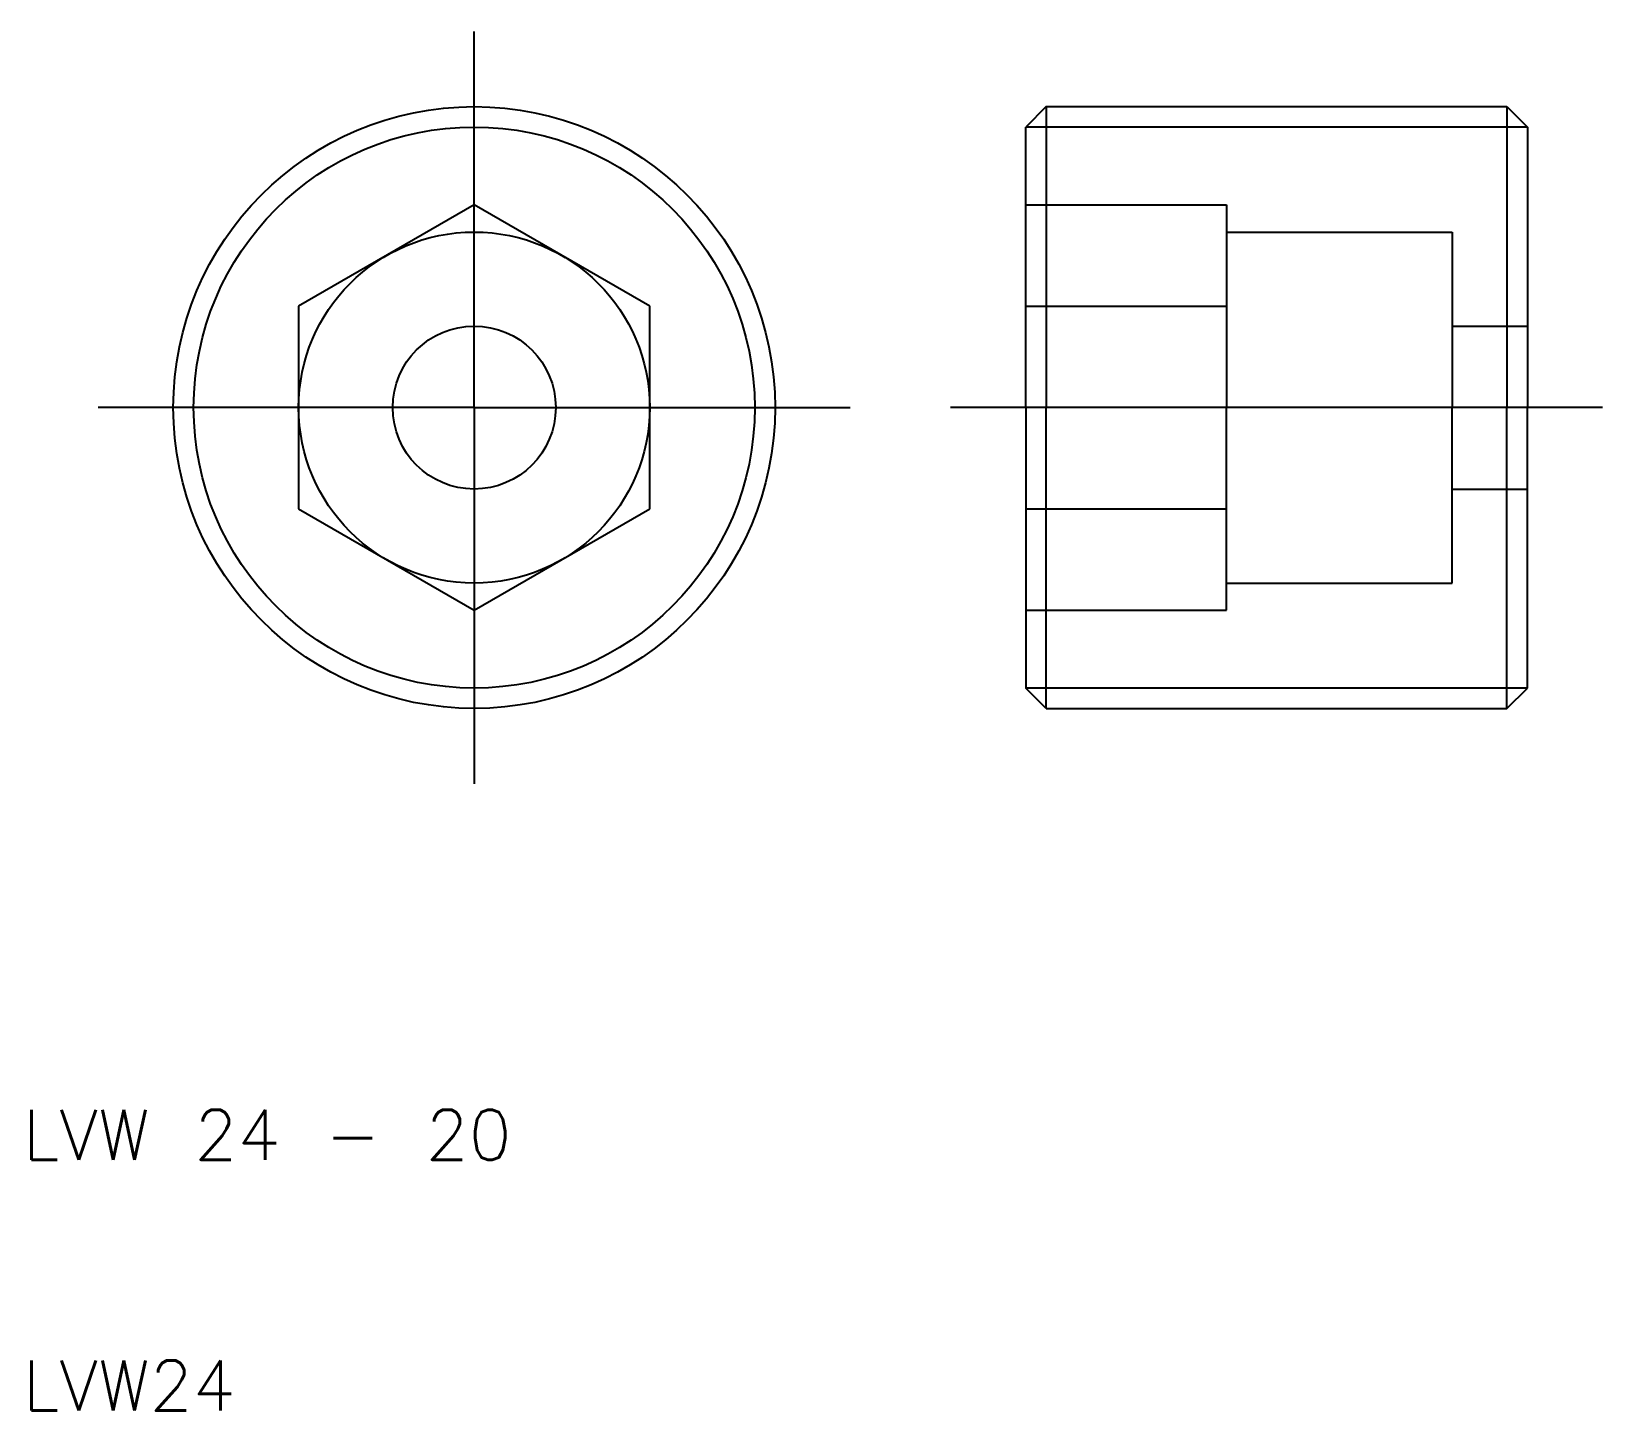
# Model space of a CAD drawing. Extents: x 10.3 to 73, y 10 to 65.
import ezdxf

# ---------------------------------------------------------------- set-up
doc = ezdxf.new("R2010")
doc.units = 0
doc.linetypes.add('CENTER', pattern=[50.8, 31.75, -6.35, 6.35, -6.35])
doc.linetypes.add('DASHED', pattern=[19.05, 12.7, -6.35])
doc.layers.get('0').update_dxf_attribs({"linetype": 'CONTINUOUS'})
doc.layers.add('CENTER', color=1, linetype='CENTER')
doc.styles.get("Standard").update_dxf_attribs({"font": 'txt.shx'})

msp = doc.modelspace()

# ---------------------------------------------------------------- linework, layer by layer
for p, q in [((50.812, 62), (50, 61.188)), ((50.812, 62), (50.812, 50)), ((50.812, 62), (69.188, 62)), ((69.188, 62), (69.188, 50)), ((69.188, 62), (70, 61.188)), ((50, 50), (50, 61.188)), ((70, 61.188), (70, 50)), ((28, 58.083), (21, 54.041)), ((35, 54.041), (28, 58.083)), ((21, 54.041), (21, 45.959)), ((35, 45.959), (35, 54.041)), ((50, 50), (50, 38.812)), ((50.812, 38), (50.812, 50)), ((69.188, 38), (69.188, 50)), ((70, 38.812), (70, 50)), ((21, 45.959), (28, 41.917)), ((28, 41.917), (35, 45.959)), ((50.812, 38), (50, 38.812)), ((69.188, 38), (70, 38.812)), ((50.812, 38), (69.188, 38))]:
    msp.add_line(p, q)
at = {"color": 3}
for p, q in [((70, 61.188), (50, 61.188)), ((70, 38.812), (50, 38.812))]:
    msp.add_line(p, q, dxfattribs=at)
at = {"color": 3, "linetype": 'DASHED'}
for p, q in [((50, 58.083), (58, 58.083)), ((58, 58.083), (58, 50)), ((58, 57), (67, 57)), ((67, 57), (67, 50)), ((50, 54.041), (58, 54.041)), ((67, 53.25), (70, 53.25)), ((58, 41.917), (58, 50)), ((67, 43), (67, 50)), ((67, 46.75), (70, 46.75)), ((50, 45.959), (58, 45.959)), ((58, 43), (67, 43)), ((50, 41.917), (58, 41.917))]:
    msp.add_line(p, q, dxfattribs=at)
for radius in [12, 11.188, 7, 3.25]:
    msp.add_circle((28, 50), radius)
at = {"layer": 'CENTER'}
for p, q in [((28, 50), (28, 65)), ((28, 50), (13, 50)), ((28, 50), (28, 35)), ((28, 50), (43, 50)), ((73, 50), (47, 50))]:
    msp.add_line(p, q, dxfattribs=at)

# ---------------------------------------------------------------- texts
for s, p in [('LVW 24 - 20', (10, 20)), ('LVW24', (10, 10))]:
    msp.add_text(s, height=2).set_placement(p)

doc.saveas('drawing.dxf')
